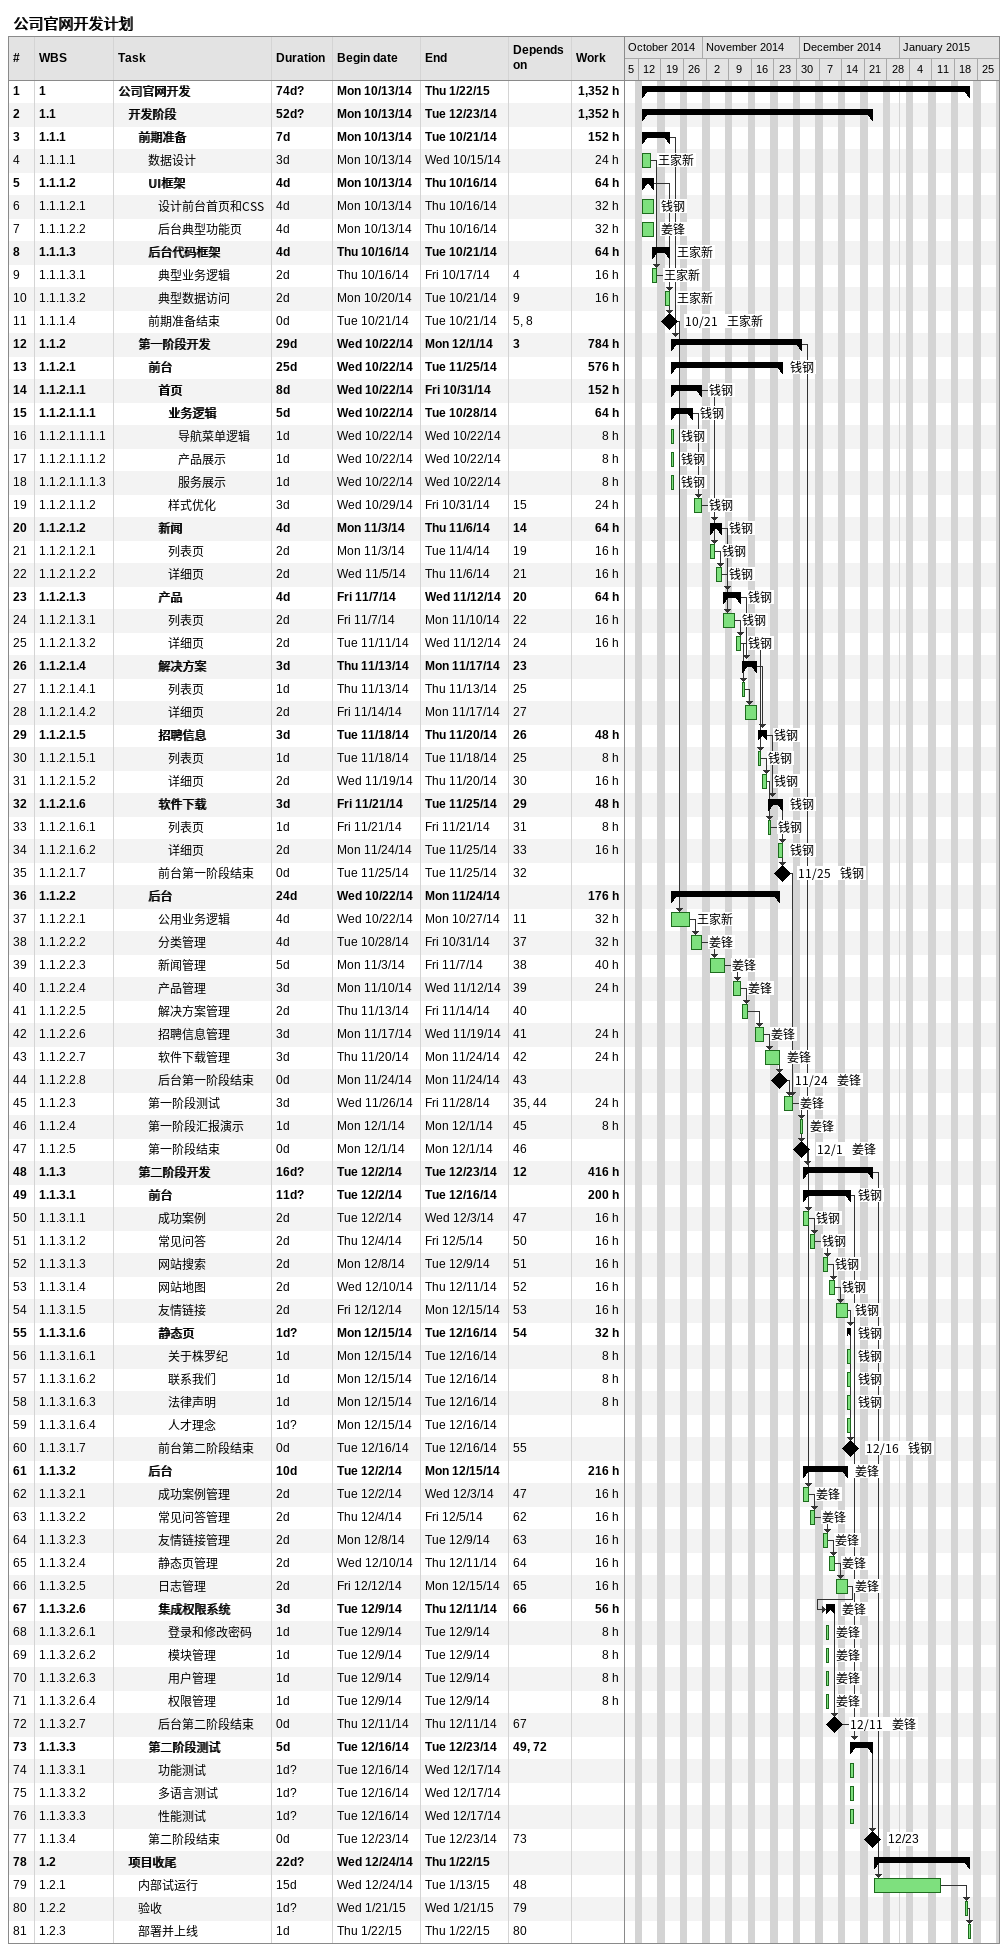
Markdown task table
公司官网开发计划

| ID | WBS | Task | Duration | Start | Finish | Predecessors | Resources | Work (h) |
|---|---|---|---|---|---|---|---|---|
| 1 | 1 | **公司官网开发** | 74d? | 2014-10-13 | 2015-01-22 |  |  | 1352 |
| 2 | 1.1 | **开发阶段** | 52d? | 2014-10-13 | 2014-12-23 |  |  | 1352 |
| 3 | 1.1.1 | **前期准备** | 7d | 2014-10-13 | 2014-10-21 |  |  | 152 |
| 4 | 1.1.1.1 | 数据设计 | 3d | 2014-10-13 | 2014-10-15 |  | 王家新 | 24 |
| 5 | 1.1.1.2 | **UI框架** | 4d | 2014-10-13 | 2014-10-16 |  |  | 64 |
| 6 | 1.1.1.2.1 | 设计前台首页和CSS | 4d | 2014-10-13 | 2014-10-16 |  | 钱钢 | 32 |
| 7 | 1.1.1.2.2 | 后台典型功能页 | 4d | 2014-10-13 | 2014-10-16 |  | 姜锋 | 32 |
| 8 | 1.1.1.3 | **后台代码框架** | 4d | 2014-10-16 | 2014-10-21 |  | 王家新 | 64 |
| 9 | 1.1.1.3.1 | 典型业务逻辑 | 2d | 2014-10-16 | 2014-10-17 | 4 | 王家新 | 16 |
| 10 | 1.1.1.3.2 | 典型数据访问 | 2d | 2014-10-20 | 2014-10-21 | 9 | 王家新 | 16 |
| 11 | 1.1.1.4 | 前期准备结束 | 0d | 2014-10-21 | 2014-10-21 | 5, 8 | 王家新 |  |
| 12 | 1.1.2 | **第一阶段开发** | 29d | 2014-10-22 | 2014-12-01 | 3 |  | 784 |
| 13 | 1.1.2.1 | **前台** | 25d | 2014-10-22 | 2014-11-25 |  | 钱钢 | 576 |
| 14 | 1.1.2.1.1 | **首页** | 8d | 2014-10-22 | 2014-10-31 |  | 钱钢 | 152 |
| 15 | 1.1.2.1.1.1 | **业务逻辑** | 5d | 2014-10-22 | 2014-10-28 |  | 钱钢 | 64 |
| 16 | 1.1.2.1.1.1.1 | 导航菜单逻辑 | 1d | 2014-10-22 | 2014-10-22 |  | 钱钢 | 8 |
| 17 | 1.1.2.1.1.1.2 | 产品展示 | 1d | 2014-10-22 | 2014-10-22 |  | 钱钢 | 8 |
| 18 | 1.1.2.1.1.1.3 | 服务展示 | 1d | 2014-10-22 | 2014-10-22 |  | 钱钢 | 8 |
| 19 | 1.1.2.1.1.2 | 样式优化 | 3d | 2014-10-29 | 2014-10-31 | 15 | 钱钢 | 24 |
| 20 | 1.1.2.1.2 | **新闻** | 4d | 2014-11-03 | 2014-11-06 | 14 | 钱钢 | 64 |
| 21 | 1.1.2.1.2.1 | 列表页 | 2d | 2014-11-03 | 2014-11-04 | 19 | 钱钢 | 16 |
| 22 | 1.1.2.1.2.2 | 详细页 | 2d | 2014-11-05 | 2014-11-06 | 21 | 钱钢 | 16 |
| 23 | 1.1.2.1.3 | **产品** | 4d | 2014-11-07 | 2014-11-12 | 20 | 钱钢 | 64 |
| 24 | 1.1.2.1.3.1 | 列表页 | 2d | 2014-11-07 | 2014-11-10 | 22 | 钱钢 | 16 |
| 25 | 1.1.2.1.3.2 | 详细页 | 2d | 2014-11-11 | 2014-11-12 | 24 | 钱钢 | 16 |
| 26 | 1.1.2.1.4 | **解决方案** | 3d | 2014-11-13 | 2014-11-17 | 23 |  |  |
| 27 | 1.1.2.1.4.1 | 列表页 | 1d | 2014-11-13 | 2014-11-13 | 25 |  |  |
| 28 | 1.1.2.1.4.2 | 详细页 | 2d | 2014-11-14 | 2014-11-17 | 27 |  |  |
| 29 | 1.1.2.1.5 | **招聘信息** | 3d | 2014-11-18 | 2014-11-20 | 26 | 钱钢 | 48 |
| 30 | 1.1.2.1.5.1 | 列表页 | 1d | 2014-11-18 | 2014-11-18 | 25 | 钱钢 | 8 |
| 31 | 1.1.2.1.5.2 | 详细页 | 2d | 2014-11-19 | 2014-11-20 | 30 | 钱钢 | 16 |
| 32 | 1.1.2.1.6 | **软件下载** | 3d | 2014-11-21 | 2014-11-25 | 29 | 钱钢 | 48 |
| 33 | 1.1.2.1.6.1 | 列表页 | 1d | 2014-11-21 | 2014-11-21 | 31 | 钱钢 | 8 |
| 34 | 1.1.2.1.6.2 | 详细页 | 2d | 2014-11-24 | 2014-11-25 | 33 | 钱钢 | 16 |
| 35 | 1.1.2.1.7 | 前台第一阶段结束 | 0d | 2014-11-25 | 2014-11-25 | 32 | 钱钢 |  |
| 36 | 1.1.2.2 | **后台** | 24d | 2014-10-22 | 2014-11-24 |  |  | 176 |
| 37 | 1.1.2.2.1 | 公用业务逻辑 | 4d | 2014-10-22 | 2014-10-27 | 11 | 王家新 | 32 |
| 38 | 1.1.2.2.2 | 分类管理 | 4d | 2014-10-28 | 2014-10-31 | 37 | 姜锋 | 32 |
| 39 | 1.1.2.2.3 | 新闻管理 | 5d | 2014-11-03 | 2014-11-07 | 38 | 姜锋 | 40 |
| 40 | 1.1.2.2.4 | 产品管理 | 3d | 2014-11-10 | 2014-11-12 | 39 | 姜锋 | 24 |
| 41 | 1.1.2.2.5 | 解决方案管理 | 2d | 2014-11-13 | 2014-11-14 | 40 |  |  |
| 42 | 1.1.2.2.6 | 招聘信息管理 | 3d | 2014-11-17 | 2014-11-19 | 41 | 姜锋 | 24 |
| 43 | 1.1.2.2.7 | 软件下载管理 | 3d | 2014-11-20 | 2014-11-24 | 42 | 姜锋 | 24 |
| 44 | 1.1.2.2.8 | 后台第一阶段结束 | 0d | 2014-11-24 | 2014-11-24 | 43 | 姜锋 |  |
| 45 | 1.1.2.3 | 第一阶段测试 | 3d | 2014-11-26 | 2014-11-28 | 35, 44 | 姜锋 | 24 |
| 46 | 1.1.2.4 | 第一阶段汇报演示 | 1d | 2014-12-01 | 2014-12-01 | 45 | 姜锋 | 8 |
| 47 | 1.1.2.5 | 第一阶段结束 | 0d | 2014-12-01 | 2014-12-01 | 46 | 姜锋 |  |
| 48 | 1.1.3 | **第二阶段开发** | 16d? | 2014-12-02 | 2014-12-23 | 12 |  | 416 |
| 49 | 1.1.3.1 | **前台** | 11d? | 2014-12-02 | 2014-12-16 |  | 钱钢 | 200 |
| 50 | 1.1.3.1.1 | 成功案例 | 2d | 2014-12-02 | 2014-12-03 | 47 | 钱钢 | 16 |
| 51 | 1.1.3.1.2 | 常见问答 | 2d | 2014-12-04 | 2014-12-05 | 50 | 钱钢 | 16 |
| 52 | 1.1.3.1.3 | 网站搜索 | 2d | 2014-12-08 | 2014-12-09 | 51 | 钱钢 | 16 |
| 53 | 1.1.3.1.4 | 网站地图 | 2d | 2014-12-10 | 2014-12-11 | 52 | 钱钢 | 16 |
| 54 | 1.1.3.1.5 | 友情链接 | 2d | 2014-12-12 | 2014-12-15 | 53 | 钱钢 | 16 |
| 55 | 1.1.3.1.6 | **静态页** | 1d? | 2014-12-15 | 2014-12-16 | 54 | 钱钢 | 32 |
| 56 | 1.1.3.1.6.1 | 关于株罗纪 | 1d | 2014-12-15 | 2014-12-16 |  | 钱钢 | 8 |
| 57 | 1.1.3.1.6.2 | 联系我们 | 1d | 2014-12-15 | 2014-12-16 |  | 钱钢 | 8 |
| 58 | 1.1.3.1.6.3 | 法律声明 | 1d | 2014-12-15 | 2014-12-16 |  | 钱钢 | 8 |
| 59 | 1.1.3.1.6.4 | 人才理念 | 1d? | 2014-12-15 | 2014-12-16 |  |  |  |
| 60 | 1.1.3.1.7 | 前台第二阶段结束 | 0d | 2014-12-16 | 2014-12-16 | 55 | 钱钢 |  |
| 61 | 1.1.3.2 | **后台** | 10d | 2014-12-02 | 2014-12-15 |  | 姜锋 | 216 |
| 62 | 1.1.3.2.1 | 成功案例管理 | 2d | 2014-12-02 | 2014-12-03 | 47 | 姜锋 | 16 |
| 63 | 1.1.3.2.2 | 常见问答管理 | 2d | 2014-12-04 | 2014-12-05 | 62 | 姜锋 | 16 |
| 64 | 1.1.3.2.3 | 友情链接管理 | 2d | 2014-12-08 | 2014-12-09 | 63 | 姜锋 | 16 |
| 65 | 1.1.3.2.4 | 静态页管理 | 2d | 2014-12-10 | 2014-12-11 | 64 | 姜锋 | 16 |
| 66 | 1.1.3.2.5 | 日志管理 | 2d | 2014-12-12 | 2014-12-15 | 65 | 姜锋 | 16 |
| 67 | 1.1.3.2.6 | **集成权限系统** | 3d | 2014-12-09 | 2014-12-11 | 66 | 姜锋 | 56 |
| 68 | 1.1.3.2.6.1 | 登录和修改密码 | 1d | 2014-12-09 | 2014-12-09 |  | 姜锋 | 8 |
| 69 | 1.1.3.2.6.2 | 模块管理 | 1d | 2014-12-09 | 2014-12-09 |  | 姜锋 | 8 |
| 70 | 1.1.3.2.6.3 | 用户管理 | 1d | 2014-12-09 | 2014-12-09 |  | 姜锋 | 8 |
| 71 | 1.1.3.2.6.4 | 权限管理 | 1d | 2014-12-09 | 2014-12-09 |  | 姜锋 | 8 |
| 72 | 1.1.3.2.7 | 后台第二阶段结束 | 0d | 2014-12-11 | 2014-12-11 | 67 | 姜锋 |  |
| 73 | 1.1.3.3 | **第二阶段测试** | 5d | 2014-12-16 | 2014-12-23 | 49, 72 |  |  |
| 74 | 1.1.3.3.1 | 功能测试 | 1d? | 2014-12-16 | 2014-12-17 |  |  |  |
| 75 | 1.1.3.3.2 | 多语言测试 | 1d? | 2014-12-16 | 2014-12-17 |  |  |  |
| 76 | 1.1.3.3.3 | 性能测试 | 1d? | 2014-12-16 | 2014-12-17 |  |  |  |
| 77 | 1.1.3.4 | 第二阶段结束 | 0d | 2014-12-23 | 2014-12-23 | 73 |  |  |
| 78 | 1.2 | **项目收尾** | 22d? | 2014-12-24 | 2015-01-22 |  |  |  |
| 79 | 1.2.1 | 内部试运行 | 15d | 2014-12-24 | 2015-01-13 | 48 |  |  |
| 80 | 1.2.2 | 验收 | 1d? | 2015-01-21 | 2015-01-21 | 79 |  |  |
| 81 | 1.2.3 | 部署并上线 | 1d | 2015-01-22 | 2015-01-22 | 80 |  |  |
